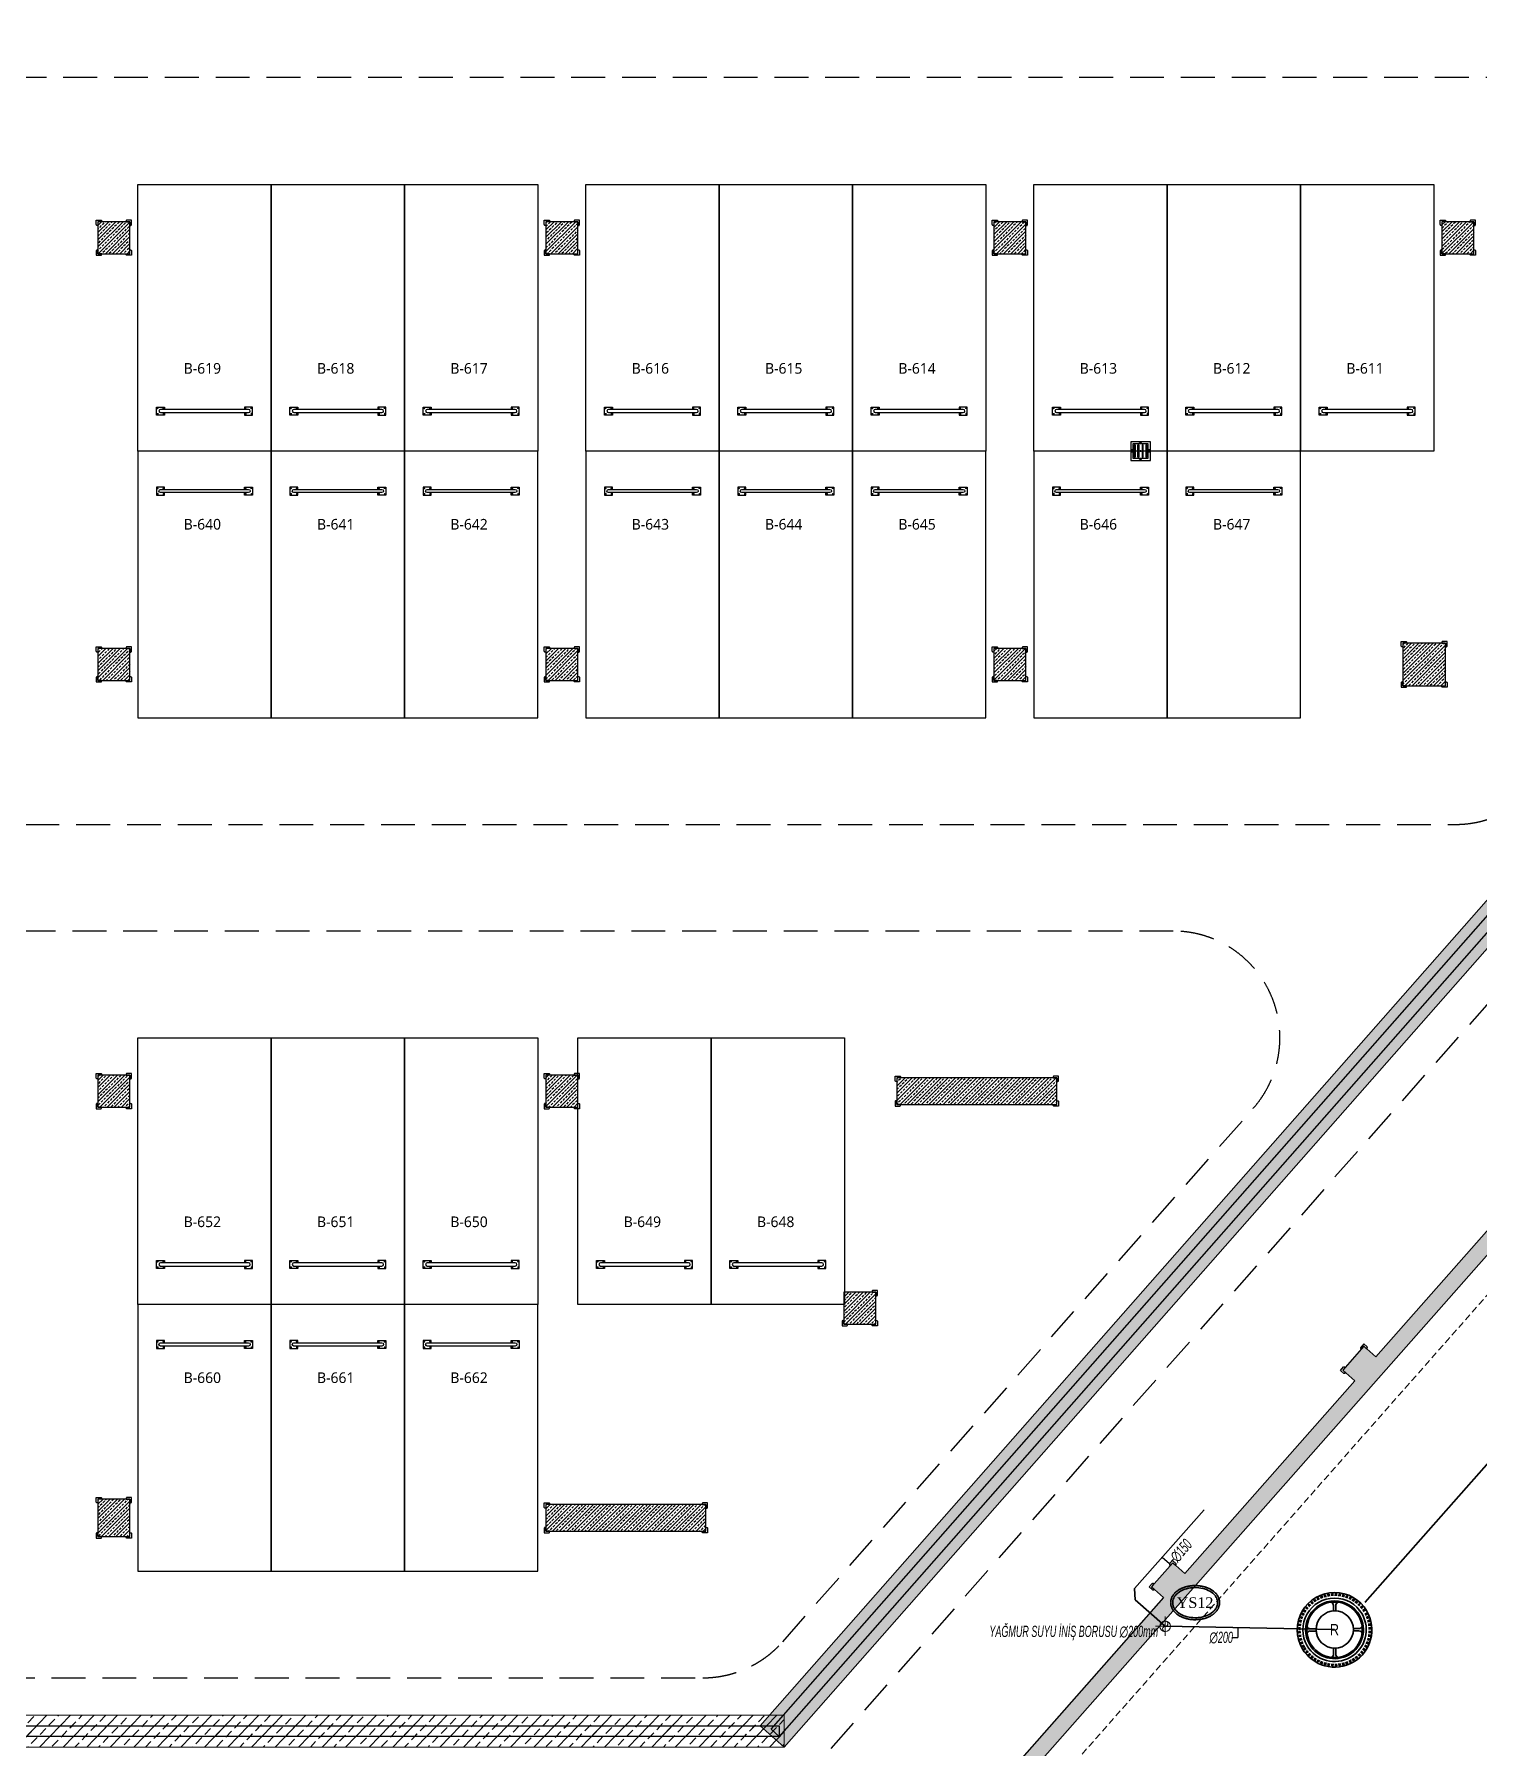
# Model space of a CAD drawing. Header units: millimetres. Extents: x -379292 to 1221486, y 92049 to 447512.
# Drawn here: x 129855 to 156938, y 108508 to 140632 of the extents above; entities that cross this region are included whole.
import ezdxf
from ezdxf.enums import TextEntityAlignment as Align
from ezdxf.lldxf.tags import DXFTag

# ---------------------------------------------------------------- set-up
doc = ezdxf.new("R2010")
doc.units = ezdxf.units.MM
doc.linetypes.add('HIDDEN', pattern=[9.525, 6.35, -3.175])
for name, color, linetype, lineweight in [('0-KRCN-SHT YAĞMURSUYUBORUSU-100', 3, 'PISSU_LINE50', 35), ('0-KRCN-SHT-KOLADI-YAZIYAĞMURSUYU', 4, 'Continuous', 35), ('0-KRCN-SHT-PİSSU-BORU', 220, 'PISSU_LINE50', 40), ('0-KRCN-SHT-ROGAR', 151, 'Continuous', 35), ('0-KRCN-SHT-YAZI-ÇAP-PİSSU', 41, 'Continuous', 30), ('06_FORMWORK HIDDEN', 252, 'HIDDEN2', 0), ('E_CT_KA', 4, 'Continuous', 9), ('XREF$0$05_RAIN PIPE', 3, 'Continuous', 9)]:
    doc.layers.add(name, color=color, linetype=linetype, lineweight=lineweight)
for name, color, linetype in [('04_RAIN INLET', 51, 'Continuous'), ('05_HATCH CONCRETE', 141, 'Continuous'), ('05_HATCH SOLID-2', 253, 'Continuous'), ('05_SYMBOL', 2, 'Continuous'), ('202-A-Y-MahalAd', 141, 'Continuous'), ('E_CT_ZA', 6, 'Continuous')]:
    doc.layers.add(name, color=color, linetype=linetype)
doc.styles.add('MUF', font='isocpeur.ttf')
doc.styles.get("Standard").update_dxf_attribs({"font": 'segoeuil.ttf'})
doc.styles.add('TROMANT', font='arial.ttf', dxfattribs={"width": 0.8})
doc.styles.add('YAZI', font='times.ttf')
doc.styles.add('ÇAP-2', font='ARIALNBI.TTF')
tags = doc.linetypes.add('HIDDEN2', pattern=[0.1875, 0.125, -0.0625]).pattern_tags.tags
tags[6:7] = [DXFTag(74, 4), DXFTag(75, 0), DXFTag(340, '0'), DXFTag(46, 0.0), DXFTag(50, 0.0), DXFTag(44, 0.0), DXFTag(45, 0.0)]
tags[4:5] = [DXFTag(74, 4), DXFTag(75, 0), DXFTag(340, '0'), DXFTag(46, 0.0), DXFTag(50, 0.0), DXFTag(44, 0.0), DXFTag(45, 0.0)]
doc.linetypes.add('PISSU_LINE50', pattern='A,50,-10,["C",MUF,S=10,R=0,X=1,Y=-5],0', length=60)
pattern_1 = [(225, (905000, -3e-07), (67.351921, -67.351921), []), (225, (904932.65, -3e-07), (67.351921, -67.351921), [47.625, -23.8125])]

# ---------------------------------------------------------------- blocks, each defined once
blk = doc.blocks.new('202_Vida')
at = {"color": 0, "linetype": 'ByBlock', "ltscale": 0.2}
for points in [[(1, 0), (-1, 0)], [(0, 1), (0, -1)]]:
    blk.add_lwpolyline(points, dxfattribs=at)
at = {"color": 0, "linetype": 'ByBlock'}
for radius in [0.42, 0.23, 0.155]:
    blk.add_circle((0, 0), radius, dxfattribs=at)
blk = doc.blocks.new('202_Stoper')
at = {"color": 0, "linetype": 'ByBlock'}
for points in [[(-750, -30), (-750, -75), (-900, -75), (-900, 75), (-750, 75), (-750, 30)], [(750, -30), (750, -75), (900, -75), (900, 75), (750, 75), (750, 30)]]:
    blk.add_lwpolyline(points, dxfattribs=at)
blk.add_lwpolyline([(825, -30, 1), (825, 30), (-825, 30, 1), (-825, -30)], format="xyb", close=True, dxfattribs=at)
at = {"color": 0, "linetype": 'ByBlock', "yscale": 10, "zscale": 10, "rotation": 180}
for p, xscale in [((-877, 53), -10), ((-772, 53), 10), ((772, 53), -10), ((877, 53), 10)]:
    blk.add_blockref('202_Vida', p, dxfattribs=dict(at, xscale=xscale))
at = {"color": 0, "linetype": 'ByBlock', "yscale": 10, "zscale": 10}
for p, xscale in [((-877, -52), 10), ((-772, -52), -10), ((772, -52), 10), ((877, -52), -10)]:
    blk.add_blockref('202_Vida', p, dxfattribs=dict(at, xscale=xscale))
blk = doc.blocks.new('202_Mahalblok')
at = {"color": 0, "linetype": 'ByBlock', "flags": 128}
blk.add_lwpolyline([(0, 0), (0, 5000), (2500, 5000), (2500, 0)], close=True, dxfattribs=at)
at = {"color": 252}
blk.add_blockref('202_Stoper', (1250, 750), dxfattribs=at)
at = {"color": 0, "linetype": 'ByBlock', "ltscale": 25}
blk.add_attdef('MAHALNO', text='', height=200, dxfattribs=at).set_placement((1209, 1390), align=Align.BOTTOM_CENTER)
blk = doc.blocks.new('202_Izgara')
at = {"color": 8, "ltscale": 25}
blk.add_circle((0, 0), 0.1, dxfattribs=at)
at = {"layer": '04_RAIN INLET', "color": 8}
for p, q in [((1.85, 1.75), (-1.85, 1.75)), ((-1.85, 1.75), (-1.85, -1.75)), ((1.45, 1.35), (-1.45, 1.35)), ((-1.45, 1.35), (-1.45, -1.35)), ((-1.2, 1.15), (-1.2, -1.15)), ((-1, 1.15), (-1.2, 1.15)), ((-1, 1.15), (-1, -1.15)), ((-0.5, -1.15), (-0.5, 1.15)), ((-0.5, 1.15), (-0.3, 1.15)), ((-0.3, 1.15), (-0.3, -1.15)), ((0.3, 1.15), (0.3, -1.15)), ((0.5, 1.15), (0.3, 1.15)), ((0.5, -1.15), (0.5, 1.15)), ((1, 1.15), (1, -1.15)), ((1.2, 1.15), (1, 1.15)), ((1.2, 1.15), (1.2, -1.15)), ((1.45, -1.35), (1.45, 1.35)), ((1.85, -1.75), (1.85, 1.75)), ((-1.85, -1.75), (1.85, -1.75)), ((-1.45, -1.35), (1.45, -1.35)), ((-1, -1.15), (-1.2, -1.15)), ((-0.5, -1.15), (-0.3, -1.15)), ((0.5, -1.15), (0.3, -1.15)), ((1.2, -1.15), (1, -1.15))]:
    blk.add_line(p, q, dxfattribs=at)
at = {"layer": '04_RAIN INLET', "color": 8, "ltscale": 50}
for p, q in [((-1.45, 0.2), (-1.65, 0.2)), ((0.2, 1.55), (-0.2, 1.55)), ((-0.2, 1.35), (-0.2, 1.55)), ((0.2, 1.35), (0.2, 1.55)), ((1.65, 0.2), (1.45, 0.2)), ((-1.45, -0.2), (-1.65, -0.2)), ((-0.2, -1.55), (-0.2, -1.35)), ((0.2, -1.55), (0.2, -1.35)), ((1.65, -0.2), (1.45, -0.2))]:
    blk.add_line(p, q, dxfattribs=at)
at = {"layer": '04_RAIN INLET', "color": 8, "ltscale": 50, "extrusion": (-2.89798e-21, 1.6744e-09, 1)}
for points in [[(-1.65, 0.2), (-1.65, -0.2)], [(1.65, -0.2), (1.65, 0.2)]]:
    blk.add_lwpolyline(points, dxfattribs=at)
at = {"layer": '04_RAIN INLET', "color": 8, "ltscale": 50, "extrusion": (-2.89798e-21, 1.6744e-09, 1), "elevation": 0}
blk.add_lwpolyline([(-0.2, -1.55), (0.2, -1.55)], dxfattribs=at)
blk = doc.blocks.new('bariyer')
at = {"color": 8, "ltscale": 25}
blk.add_lwpolyline([(0, -70), (15, -70, 0.414214), (30, -55), (30, 30), (-55, 30, 0.414214), (-70, 15), (-70, 0), (0, 0)], format="xyb", close=True, dxfattribs=at)
blk = doc.blocks.new('OtoParkBodrumKatMimari')
at = {"layer": '05_HATCH CONCRETE'}
h = blk.add_hatch(dxfattribs=at)
h.set_pattern_fill('ANSI33', color=8, scale=15, angle=180, style=0)
h.set_pattern_definition(pattern_1)
h.paths.add_polyline_path([(142600, 59700), (142800, 59700), (139870, 56381), (139645, 56579), (139248, 56130), (139473, 55931), (135668, 51620), (135443, 51819), (134848, 51144), (135073, 50945), (131506, 46904), (131281, 47103), (130884, 46653), (131109, 46455), (127899, 42818), (127674, 43017), (127277, 42567), (127502, 42369), (124481, 38946), (124256, 39145), (123859, 38695), (124084, 38496), (120848, 34830), (120623, 35029), (120028, 34354), (120253, 34155), (117433, 30962), (117209, 31160), (116812, 30710), (117036, 30512), (113992, 27063), (113767, 27262), (113370, 26812), (113595, 26613), (110386, 22977), (110161, 23176), (109764, 22726), (109989, 22527), (106786, 18899), (106561, 19097), (105965, 18422), (106190, 18224), (103361, 15019), (103136, 15217), (102739, 14767), (102964, 14569), (99777, 10958), (99552, 11156), (99155, 10707), (99380, 10508), (96303, 7022), (96078, 7220), (95615, 6696), (95840, 6497), (93887, 4285), (93662, 4484), (93265, 4034), (93490, 3836), (90240, 153), (90240, 300), (89640, 300), (89640, 0), (88400, 0), (88400, 300), (87800, 300), (87800, 0), (80000, 0), (80000, 300), (79400, 300), (79400, 0), (71600, 0), (71600, 300), (71000, 300), (71000, -300), (90240, -300), (143200, 59700), (143200, 67400), (142600, 67400), (142600, 66800), (142900, 66800), (142900, 64150), (142600, 64150), (142600, 63550), (142900, 63550), (142900, 60300), (142600, 60300)])
h = blk.add_hatch(dxfattribs=at)
h.set_pattern_fill('ANSI33', color=8, scale=15, angle=180, style=0)
h.set_pattern_definition(pattern_1)
h.paths.add_polyline_path([(80000, 36300), (79400, 36300), (79400, 35700), (80000, 35700)])
h = blk.add_hatch(dxfattribs=at)
h.set_pattern_fill('ANSI33', color=8, scale=15, angle=180, style=0)
h.set_pattern_definition(pattern_1)
h.paths.add_polyline_path([(88400, 36300), (87800, 36300), (87800, 35700), (88400, 35700)])
h = blk.add_hatch(dxfattribs=at)
h.set_pattern_fill('ANSI33', color=8, scale=15, angle=180, style=0)
h.set_pattern_definition(pattern_1)
h.paths.add_polyline_path([(96800, 36300), (96200, 36300), (96200, 35700), (96800, 35700)])
h = blk.add_hatch(dxfattribs=at)
h.set_pattern_fill('ANSI33', color=8, scale=15, angle=180, style=0)
h.set_pattern_definition(pattern_1)
h.paths.add_polyline_path([(105200, 36300), (104600, 36300), (104600, 35700), (105200, 35700)])
h = blk.add_hatch(dxfattribs=at)
h.set_pattern_fill('ANSI33', color=8, scale=15, angle=180, style=0)
h.set_pattern_definition(pattern_1)
h.paths.add_polyline_path([(80000, 28300), (79400, 28300), (79400, 27700), (80000, 27700)])
h = blk.add_hatch(dxfattribs=at)
h.set_pattern_fill('ANSI33', color=8, scale=15, angle=180, style=0)
h.set_pattern_definition(pattern_1)
h.paths.add_polyline_path([(88400, 28300), (87800, 28300), (87800, 27700), (88400, 27700)])
h = blk.add_hatch(dxfattribs=at)
h.set_pattern_fill('ANSI33', color=8, scale=15, angle=180, style=0)
h.set_pattern_definition(pattern_1)
h.paths.add_polyline_path([(96800, 28300), (96200, 28300), (96200, 27700), (96800, 27700)])
h = blk.add_hatch(dxfattribs=at)
h.set_pattern_fill('ANSI33', color=8, scale=15, angle=180, style=0)
h.set_pattern_definition(pattern_1)
h.paths.add_polyline_path([(104667, 28400), (103867, 28400), (103867, 27600), (104667, 27600)])
h = blk.add_hatch(dxfattribs=at)
h.set_pattern_fill('ANSI33', color=8, scale=15, angle=180, style=0)
h.set_pattern_definition(pattern_1)
h.paths.add_polyline_path([(80000, 20300), (79400, 20300), (79400, 19700), (80000, 19700)])
h = blk.add_hatch(dxfattribs=at)
h.set_pattern_fill('ANSI33', color=8, scale=15, angle=180, style=0)
h.set_pattern_definition(pattern_1)
h.paths.add_polyline_path([(88400, 20300), (87800, 20300), (87800, 19700), (88400, 19700)])
h = blk.add_hatch(dxfattribs=at)
h.set_pattern_fill('ANSI33', color=8, scale=15, angle=180, style=0)
h.set_pattern_definition(pattern_1)
h.paths.add_polyline_path([(97380, 20250), (94380, 20250), (94380, 19750), (97380, 19750)])
h = blk.add_hatch(dxfattribs=at)
h.set_pattern_fill('ANSI33', color=8, scale=15, angle=180, style=0)
h.set_pattern_definition(pattern_1)
h.paths.add_polyline_path([(93985, 16230), (93385, 16230), (93385, 15630), (93985, 15630)])
h = blk.add_hatch(dxfattribs=at)
h.set_pattern_fill('ANSI33', color=8, scale=15, angle=180, style=0)
h.set_pattern_definition(pattern_1)
h.paths.add_polyline_path([(80000, 12350), (79400, 12350), (79400, 11650), (80000, 11650)])
h = blk.add_hatch(dxfattribs=at)
h.set_pattern_fill('ANSI33', color=8, scale=15, angle=180, style=0)
h.set_pattern_definition(pattern_1)
h.paths.add_polyline_path([(90800, 12250), (87800, 12250), (87800, 11750), (90800, 11750)])
at = {"color": 5}
for points in [[(106190, 18224), (103361, 15019), (103136, 15217), (102739, 14767), (102964, 14569), (99777, 10958), (99552, 11156), (99155, 10707), (99380, 10508), (96303, 7022)], [(71000, -300), (90240, -300), (143200, 59700)]]:
    blk.add_lwpolyline(points, dxfattribs=at)
for points in [[(80000, 36300), (79400, 36300), (79400, 35700), (80000, 35700)], [(88400, 36300), (87800, 36300), (87800, 35700), (88400, 35700)], [(96800, 36300), (96200, 36300), (96200, 35700), (96800, 35700)], [(105200, 36300), (104600, 36300), (104600, 35700), (105200, 35700)], [(80000, 28300), (79400, 28300), (79400, 27700), (80000, 27700)], [(88400, 28300), (87800, 28300), (87800, 27700), (88400, 27700)], [(96800, 28300), (96200, 28300), (96200, 27700), (96800, 27700)], [(104667, 28400), (103867, 28400), (103867, 27600), (104667, 27600)], [(80000, 20300), (79400, 20300), (79400, 19700), (80000, 19700)], [(88400, 20300), (87800, 20300), (87800, 19700), (88400, 19700)], [(97380, 20250), (94380, 20250), (94380, 19750), (97380, 19750)], [(93985, 16230), (93385, 16230), (93385, 15630), (93985, 15630)], [(80000, 12350), (79400, 12350), (79400, 11650), (80000, 11650)], [(90800, 12250), (87800, 12250), (87800, 11750), (90800, 11750)]]:
    blk.add_lwpolyline(points, close=True, dxfattribs=at)
at = {"layer": '05_HATCH SOLID-2', "color": 251, "ltscale": 25}
blk.add_lwpolyline([(150500, -8770), (150500, 187430), (4700, 187430), (4700, 177600), (135600, 177600), (135600, 144600), (143200, 144600), (143200, 59700), (90240, -300), (70300, -300), (63119, 5881)], dxfattribs=at)
at = {"layer": '05_SYMBOL', "color": 252, "linetype": 'HIDDEN', "ltscale": 100}
blk.add_lwpolyline([(132000, 51725), (93143, 7677)], dxfattribs=at)
blk.add_lwpolyline([(48161, 25484, 0.179563), (49466, 25000), (104855, 25000, 0.215217), (106355, 25677), (115176, 35677, 0.645796), (113676, 39000), (37847, 39000, 0.695543), (36543, 35484), (48161, 25484)], format="xyb", dxfattribs=at)
blk.add_lwpolyline([(99562, 23000), (56437, 23000, 0.695543), (55132, 19484), (66750, 9484, 0.179563), (68055, 9000), (90741, 9000, 0.215217), (92240, 9677), (101062, 19677, 0.645796)], format="xyb", close=True, dxfattribs=at)
at = {"layer": '06_FORMWORK HIDDEN', "linetype": 'HIDDEN', "ltscale": 20}
blk.add_line((143700, 59511), (90466, -800), dxfattribs=at)
at = {"layer": '04_RAIN INLET', "xscale": 100, "yscale": 100, "zscale": 100, "rotation": 359.9999999845318}
blk.add_blockref('202_Izgara', (98950, 32000), dxfattribs=at)
at = {"layer": '05_SYMBOL', "color": 8, "xscale": -1}
for p in [(79400, 36300), (87800, 36300), (96200, 36300), (104600, 36300), (79400, 28300), (87800, 28300), (96200, 28300), (103867, 28400), (79400, 20300), (87800, 20300), (94380, 20250), (79400, 12350), (87800, 12250)]:
    blk.add_blockref('bariyer', p, dxfattribs=at)
at = {"layer": '05_SYMBOL', "color": 8}
for p in [(80000, 36300), (88400, 36300), (96800, 36300), (105200, 36300), (80000, 28300), (88400, 28300), (96800, 28300), (104667, 28400), (80000, 20300), (88400, 20300), (97380, 20250), (93985, 16230), (80000, 12350), (90800, 12250)]:
    blk.add_blockref('bariyer', p, dxfattribs=at)
for p, rotation in [((79400, 35700), 180), ((87800, 35700), 180), ((96200, 35700), 180), ((104600, 35700), 180), ((79400, 27700), 180), ((87800, 27700), 180), ((96200, 27700), 180), ((103867, 27600), 180), ((79400, 19700), 180), ((87800, 19700), 180), ((94380, 19750), 180), ((93385, 15630), 180), ((103136, 15217), 48.56632516036355), ((79400, 11650), 180), ((87800, 11750), 180), ((99552, 11156), 48.56632516036355)]:
    blk.add_blockref('bariyer', p, dxfattribs=dict(at, rotation=rotation))
at = {"layer": '05_SYMBOL', "color": 8, "xscale": -1}
for p, rotation in [((80000, 35700), 180), ((88400, 35700), 180), ((96800, 35700), 180), ((105200, 35700), 180), ((80000, 27700), 180), ((88400, 27700), 180), ((96800, 27700), 180), ((104667, 27600), 180), ((80000, 19700), 180), ((88400, 19700), 180), ((97380, 19750), 180), ((93985, 15630), 180), ((102739, 14767), 48.56632529242532), ((80000, 11650), 180), ((90800, 11750), 180), ((99155, 10707), 48.56632529242532)]:
    blk.add_blockref('bariyer', p, dxfattribs=dict(at, rotation=rotation))
at = {"layer": '202-A-Y-MahalAd', "color": 8, "ltscale": 25}
for p, values in [((80150, 32000), {'MAHALNO': 'B-619'}), ((82650, 32000), {'MAHALNO': 'B-618'}), ((85150, 32000), {'MAHALNO': 'B-617'}), ((88550, 32000), {'MAHALNO': 'B-616'}), ((91050, 32000), {'MAHALNO': 'B-615'}), ((93550, 32000), {'MAHALNO': 'B-614'}), ((96950, 32000), {'MAHALNO': 'B-613'}), ((99450, 32000), {'MAHALNO': 'B-612'}), ((101950, 32000), {'MAHALNO': 'B-611'}), ((80150, 16000), {'MAHALNO': 'B-652'}), ((82650, 16000), {'MAHALNO': 'B-651'}), ((85150, 16000), {'MAHALNO': 'B-650'}), ((88400, 16000), {'MAHALNO': 'B-649'}), ((90900, 16000), {'MAHALNO': 'B-648'})]:
    blk.add_blockref('202_Mahalblok', p, dxfattribs=at).add_auto_attribs(values)
ref = blk.add_blockref('202_Mahalblok', (80150, 32000), dxfattribs=dict(at, xscale=-1, rotation=180))
ref.add_attrib('MAHALNO', 'B-640', dxfattribs={"layer": '0', "color": 0, "linetype": 'ByBlock', "ltscale": 25, "height": 200}).set_placement((81359, 30467), align=Align.BOTTOM_CENTER)
ref = blk.add_blockref('202_Mahalblok', (82650, 32000), dxfattribs=dict(at, xscale=-1, rotation=180))
ref.add_attrib('MAHALNO', 'B-641', dxfattribs={"layer": '0', "color": 0, "linetype": 'ByBlock', "ltscale": 25, "height": 200}).set_placement((83859, 30467), align=Align.BOTTOM_CENTER)
ref = blk.add_blockref('202_Mahalblok', (85150, 32000), dxfattribs=dict(at, xscale=-1, rotation=180))
ref.add_attrib('MAHALNO', 'B-642', dxfattribs={"layer": '0', "color": 0, "linetype": 'ByBlock', "ltscale": 25, "height": 200}).set_placement((86359, 30467), align=Align.BOTTOM_CENTER)
ref = blk.add_blockref('202_Mahalblok', (88550, 32000), dxfattribs=dict(at, xscale=-1, rotation=180))
ref.add_attrib('MAHALNO', 'B-643', dxfattribs={"layer": '0', "color": 0, "linetype": 'ByBlock', "ltscale": 25, "height": 200}).set_placement((89759, 30467), align=Align.BOTTOM_CENTER)
ref = blk.add_blockref('202_Mahalblok', (91050, 32000), dxfattribs=dict(at, xscale=-1, rotation=180))
ref.add_attrib('MAHALNO', 'B-644', dxfattribs={"layer": '0', "color": 0, "linetype": 'ByBlock', "ltscale": 25, "height": 200}).set_placement((92259, 30467), align=Align.BOTTOM_CENTER)
ref = blk.add_blockref('202_Mahalblok', (93550, 32000), dxfattribs=dict(at, xscale=-1, rotation=180))
ref.add_attrib('MAHALNO', 'B-645', dxfattribs={"layer": '0', "color": 0, "linetype": 'ByBlock', "ltscale": 25, "height": 200}).set_placement((94759, 30467), align=Align.BOTTOM_CENTER)
ref = blk.add_blockref('202_Mahalblok', (96950, 32000), dxfattribs=dict(at, xscale=-1, rotation=180))
ref.add_attrib('MAHALNO', 'B-646', dxfattribs={"layer": '0', "color": 0, "linetype": 'ByBlock', "ltscale": 25, "height": 200}).set_placement((98159, 30467), align=Align.BOTTOM_CENTER)
ref = blk.add_blockref('202_Mahalblok', (99450, 32000), dxfattribs=dict(at, xscale=-1, rotation=180))
ref.add_attrib('MAHALNO', 'B-647', dxfattribs={"layer": '0', "color": 0, "linetype": 'ByBlock', "ltscale": 25, "height": 200}).set_placement((100659, 30467), align=Align.BOTTOM_CENTER)
ref = blk.add_blockref('202_Mahalblok', (80150, 16000), dxfattribs=dict(at, xscale=-1, rotation=180))
ref.add_attrib('MAHALNO', 'B-660', dxfattribs={"layer": '0', "color": 0, "linetype": 'ByBlock', "ltscale": 25, "height": 200}).set_placement((81359, 14467), align=Align.BOTTOM_CENTER)
ref = blk.add_blockref('202_Mahalblok', (82650, 16000), dxfattribs=dict(at, xscale=-1, rotation=180))
ref.add_attrib('MAHALNO', 'B-661', dxfattribs={"layer": '0', "color": 0, "linetype": 'ByBlock', "ltscale": 25, "height": 200}).set_placement((83859, 14467), align=Align.BOTTOM_CENTER)
ref = blk.add_blockref('202_Mahalblok', (85150, 16000), dxfattribs=dict(at, xscale=-1, rotation=180))
ref.add_attrib('MAHALNO', 'B-662', dxfattribs={"layer": '0', "color": 0, "linetype": 'ByBlock', "ltscale": 25, "height": 200}).set_placement((86359, 14467), align=Align.BOTTOM_CENTER)
blk = doc.blocks.new('*U679')
h = blk.add_hatch()
h.set_pattern_fill('ANSI33', color=0, scale=50, angle=1, style=0)
h.paths.add_polyline_path([(-9185, 200), (15863, 200), (15863, 0), (-9185, 0)])
at = {"color": 0}
blk.add_lwpolyline([(-9185, 200), (15863, 200), (15863, 0), (-9185, 0)], close=True, dxfattribs=at)
at = {"ltscale": 25, "flags": 1}
for tag, p in [('YUKSEKLIK', (-229, -149)), ('KALINLIK', (-229, -213))]:
    blk.add_attdef(tag, p, '', height=50, dxfattribs=at)
blk = doc.blocks.new('*U680')
h = blk.add_hatch()
h.set_pattern_fill('ANSI33', color=0, scale=50, angle=1, style=0)
h.paths.add_polyline_path([(-773, 200), (58857, 200), (58857, 0), (-773, 0)])
at = {"color": 0}
blk.add_lwpolyline([(-773, 200), (58857, 200), (58857, 0), (-773, 0)], close=True, dxfattribs=at)
at = {"ltscale": 25, "flags": 1}
for tag, p in [('YUKSEKLIK', (-229, -149)), ('KALINLIK', (-229, -213))]:
    blk.add_attdef(tag, p, '', height=50, dxfattribs=at)
blk = doc.blocks.new('*U717')
h = blk.add_hatch()
h.set_pattern_fill('ANSI33', color=0, scale=50, angle=1, style=0)
h.paths.add_polyline_path([(-9499, 600), (15713, 600), (15713, 0), (-9499, 0)])
at = {"color": 0}
blk.add_lwpolyline([(-9499, 600), (15713, 600), (15713, 0), (-9499, 0)], close=True, dxfattribs=at)
at = {"ltscale": 25, "flags": 1}
for tag, p in [('YUKSEKLIK', (-229, -149)), ('KALINLIK', (-229, -213))]:
    blk.add_attdef(tag, p, '', height=50, dxfattribs=at)
blk = doc.blocks.new('*U718')
h = blk.add_hatch()
h.set_pattern_fill('ANSI33', color=0, scale=50, angle=1, style=0)
h.paths.add_polyline_path([(-1015, 600), (58777, 600), (58777, 0), (-1015, 0)])
at = {"color": 0}
blk.add_lwpolyline([(-1015, 600), (58777, 600), (58777, 0), (-1015, 0)], close=True, dxfattribs=at)
at = {"ltscale": 25, "flags": 1}
for tag, p in [('YUKSEKLIK', (-229, -149)), ('KALINLIK', (-229, -213))]:
    blk.add_attdef(tag, p, '', height=50, dxfattribs=at)
blk = doc.blocks.new('A$C15ead506')
at = {"layer": 'E_CT_KA', "color": 6, "rotation": 48.64128047397736}
blk.add_blockref('*U718', (22637, 8164), dxfattribs=at)
at = {"layer": 'E_CT_KA', "color": 6}
blk.add_blockref('*U717', (6253, 7402), dxfattribs=at)
at = {"layer": 'E_CT_ZA', "color": 30, "rotation": 48.64128047397868}
blk.add_blockref('*U680', (22386, 8183), dxfattribs=at)
at = {"layer": 'E_CT_ZA', "color": 30}
blk.add_blockref('*U679', (6013, 7602), dxfattribs=at)
blk = doc.blocks.new('G$CD316F46C')
at = {"layer": '0-KRCN-SHT-ROGAR'}
for p, q in [((-13.2, 44), (-14.1, 46.9)), ((-11.7, 44.4), (-12.5, 47.4)), ((-8.6, 45.1), (-9.1, 48.1)), ((-7.1, 45.4), (-7.5, 48.4)), ((-3.9, 45.8), (-4.1, 48.8)), ((-2.3, 45.9), (-2.5, 48.9)), ((0.9, 45.9), (1, 48.9)), ((2.4, 45.8), (2.6, 48.8)), ((5.6, 45.5), (6, 48.5)), ((7.2, 45.3), (7.6, 48.3)), ((10.3, 44.7), (11, 47.6)), ((11.8, 44.3), (12.6, 47.2)), ((14.9, 43.3), (15.9, 46.2)), ((-40.1, 22.3), (-42.8, 23.8)), ((-39.1, 24.2), (-41.6, 25.7)), ((-38.2, 25.5), (-40.7, 27.1)), ((-36.4, 28.1), (-38.8, 29.9)), ((-35.4, 29.3), (-37.7, 31.2)), ((-33.3, 31.7), (-35.5, 33.8)), ((-32.2, 32.8), (-34.3, 35)), ((-29.8, 35), (-31.8, 37.3)), ((-28.6, 36), (-30.5, 38.3)), ((-26.1, 37.9), (-27.8, 40.4)), ((-24.8, 38.7), (-26.4, 41.3)), ((-22, 40.4), (-23.4, 43)), ((-20.6, 41.1), (-22, 43.8)), ((-17.7, 42.4), (-18.9, 45.2)), ((-16.3, 43), (-17.3, 45.8)), ((16.3, 42.8), (17.4, 45.6)), ((19.3, 41.5), (20.6, 44.2)), ((20.7, 40.8), (22, 43.5)), ((23.5, 39.2), (25, 41.8)), ((24.8, 38.4), (26.4, 40.9)), ((27.4, 36.6), (29.2, 38.9)), ((28.6, 35.6), (30.5, 37.9)), ((31, 33.5), (33.1, 35.7)), ((32.1, 32.4), (34.3, 34.5)), ((34.3, 30), (36.6, 32)), ((35.3, 28.8), (37.6, 30.7)), ((37.2, 26.2), (39.7, 28)), ((38.1, 25), (40.6, 26.6)), ((39.7, 22.2), (42.3, 23.6)), ((-45.7, 2.7), (-48.7, 2.8)), ((-45.6, 4.2), (-48.6, 4.5)), ((-45.2, 7.4), (-48.2, 7.9)), ((-44.9, 8.9), (-47.9, 9.5)), ((-44.2, 12.1), (-47.1, 12.8)), ((-43.8, 13.5), (-46.7, 14.4)), ((-42.8, 16.6), (-45.6, 17.7)), ((-42.2, 18), (-45, 19.2)), ((-40.8, 20.9), (-43.5, 22.3)), ((40.4, 20.8), (43.1, 22.2)), ((41.7, 17.9), (44.5, 19.1)), ((42.3, 16.5), (45.1, 17.5)), ((43.3, 13.4), (46.2, 14.3)), ((43.8, 11.9), (46.7, 12.7)), ((44.5, 8.8), (47.4, 9.3)), ((44.7, 7.3), (47.7, 7.7)), ((45.1, 4.1), (48.1, 4.3)), ((45.2, 2.5), (48.2, 2.7)), ((-45.7, -0.6), (-48.7, -0.6)), ((-45.7, -2.1), (-48.7, -2.3)), ((-45.4, -5.3), (-48.4, -5.7)), ((-45.1, -6.8), (-48.1, -7.3)), ((-44.5, -10), (-47.5, -10.7)), ((-44.1, -11.5), (-47, -12.3)), ((-43.2, -14.6), (-46, -15.5)), ((-42.7, -16), (-45.5, -17.1)), ((-41.4, -19), (-44.1, -20.2)), ((-40.7, -20.3), (-43.4, -21.7)), ((40.1, -20.5), (42.8, -21.9)), ((40.8, -19.1), (43.5, -20.4)), ((42.1, -16.1), (44.9, -17.2)), ((42.6, -14.7), (45.5, -15.7)), ((43.6, -11.6), (46.5, -12.4)), ((44, -10.1), (46.9, -10.8)), ((44.6, -7), (47.6, -7.5)), ((44.8, -5.4), (47.8, -5.8)), ((45.2, -0.7), (48.2, -0.8)), ((45.2, -2.2), (48.2, -2.4)), ((-39.1, -23.2), (-41.7, -24.7)), ((-38.3, -24.5), (-40.8, -26.1)), ((-36.5, -27.1), (-38.9, -28.9)), ((-35.5, -28.3), (-37.8, -30.2)), ((-33.4, -30.7), (-35.6, -32.8)), ((-32.3, -31.8), (-34.4, -34)), ((-29.9, -34), (-31.9, -36.3)), ((-28.8, -35), (-30.6, -37.4)), ((-26.2, -36.9), (-27.9, -39.4)), ((-24.9, -37.8), (-26.5, -40.3)), ((-22.1, -39.4), (-23.6, -42.1)), ((-20.8, -40.2), (-22.1, -42.8)), ((-17.8, -41.5), (-19, -44.3)), ((-16.4, -42.1), (-17.5, -44.9)), ((-13.4, -43.1), (-14.2, -46)), ((-11.9, -43.5), (-12.6, -46.4)), ((-8.7, -44.2), (-9.3, -47.2)), ((-7.2, -44.5), (-7.7, -47.5)), ((-4, -44.9), (-4.3, -47.9)), ((-2.5, -45), (-2.6, -48)), ((0.7, -45), (0.8, -48)), ((2.3, -45), (2.5, -48)), ((5.5, -44.7), (5.9, -47.7)), ((7, -44.5), (7.5, -47.4)), ((10.2, -43.8), (10.9, -46.8)), ((11.7, -43.5), (12.5, -46.4)), ((14.7, -42.5), (15.7, -45.3)), ((16.2, -42), (17.3, -44.8)), ((19.1, -40.7), (20.4, -43.4)), ((20.5, -40), (21.9, -42.7)), ((23.3, -38.4), (24.9, -41)), ((24.7, -37.6), (26.3, -40.1)), ((27.3, -35.8), (29.1, -38.2)), ((28.5, -34.8), (30.4, -37.1)), ((30.9, -32.7), (33, -34.9)), ((32, -31.6), (34.2, -33.7)), ((34.2, -29.3), (36.5, -31.2)), ((35.2, -28.1), (37.5, -30)), ((37.1, -25.5), (39.6, -27.2)), ((38, -24.2), (40.5, -25.8))]:
    blk.add_line(p, q, dxfattribs=at)
at = {"layer": '0-KRCN-SHT-ROGAR', "color": 120}
for p, q in [((-1.7, 24.9), (-1.7, 33.1)), ((1.4, 25), (1.4, 33.1)), ((-24.9, 2), (-32.9, 2)), ((24.9, 1.9), (32.4, 1.9)), ((-25, -1.1), (-32.9, -1.1)), ((25, -1.2), (32.4, -1.2)), ((-1.8, -24.9), (-1.8, -32.2)), ((1.3, -25), (1.3, -32.2))]:
    blk.add_line(p, q, dxfattribs=at)
blk.add_circle((0, 0), 25, dxfattribs=at)
at = {"layer": '0-KRCN-SHT-ROGAR'}
for radius, start, end in [(50, 329.911, 149.911), (48.5, 104.6265, 106.5734), (48.5, 98.6265, 100.5734), (48.5, 92.6265, 94.5734), (48.5, 86.6265, 88.5734), (48.5, 80.6265, 82.5734), (48.5, 74.6265, 76.5734), (48.5, 68.6265, 70.5734), (50, 149.911, 329.911), (48.5, 151.2486, 153.1955), (48.5, 146.6265, 148.5734), (48.5, 140.6265, 142.5734), (42.5, 329.911, 149.911), (48.5, 134.6265, 136.5734), (48.5, 128.6265, 130.5734), (48.5, 122.6265, 124.5734), (48.5, 116.6265, 118.5734), (48.5, 110.6265, 112.5734), (48.5, 62.6265, 64.5734), (48.5, 56.6265, 58.5734), (48.5, 50.6265, 52.5734), (48.5, 44.6265, 46.5734), (48.5, 38.6265, 40.5734), (48.5, 32.6265, 34.5734), (48.5, 26.6265, 28.5734), (48.5, 175.2486, 177.1955), (48.5, 169.2486, 171.1955), (48.5, 163.2486, 165.1955), (48.5, 157.2486, 159.1955), (42.5, 149.911, 329.911), (38.7, 149.911, 329.911), (37.2, 149.911, 329.911), (48.5, 20.6265, 22.5734), (48.5, 14.6265, 16.5734), (48.5, 8.6265, 10.5734), (48.5, 2.6265, 4.5734), (48.5, 181.2486, 183.1955), (48.5, 187.2486, 189.1955), (48.5, 193.2486, 195.1955), (48.5, 199.2486, 201.1955), (48.5, 205.2486, 207.1955), (48.5, 332.6265, 334.5734), (48.5, 338.6265, 340.5734), (48.5, 344.6265, 346.5734), (48.5, 350.6265, 352.5734), (48.5, 356.6265, 358.5734), (48.5, 211.2486, 213.1955), (48.5, 217.2486, 219.1955), (48.5, 223.2486, 225.1955), (48.5, 229.2486, 231.1955), (48.5, 235.2486, 237.1955), (48.5, 241.2486, 243.1955), (48.5, 247.2486, 249.1955), (48.5, 289.2486, 291.1955), (48.5, 295.2486, 297.1955), (48.5, 301.2486, 303.1955), (48.5, 307.2486, 309.1955), (48.5, 313.2486, 315.1955), (48.5, 319.2486, 321.1955), (48.5, 325.2486, 327.1955), (48.5, 253.2486, 255.1955), (48.5, 259.2486, 261.1955), (48.5, 265.2486, 267.1955), (48.5, 271.2486, 273.1955), (48.5, 277.2486, 279.1955), (48.5, 283.2486, 285.1955)]:
    blk.add_arc((-0.3, 0.4), radius, start, end, dxfattribs=at)
at = {"layer": '0-KRCN-SHT-ROGAR', "color": 120}
for centre, radius, start, end in [((-0.3, 0.4), 38.7, 329.911, 149.911), ((-0.3, 0.4), 37.2, 329.911, 149.911), ((-6.2, 33.1), 4.52, 359.911, 71.7708), ((5.9, 33), 4.52, 108.3327, 179.911), ((-32.9, 6.5), 4.52, 198.0512, 269.911), ((32.4, 6.4), 4.52, 269.911, 341.7708), ((-32.9, -5.6), 4.52, 89.911, 161.4893), ((32.4, -5.7), 4.52, 18.3327, 89.911), ((-6.3, -32.2), 4.52, 288.0512, 359.911), ((5.8, -32.2), 4.52, 179.911, 251.4893)]:
    blk.add_arc(centre, radius, start, end, dxfattribs=at)
blk = doc.blocks.new('XREF$0$YIB125')
at = {"layer": 'XREF$0$05_RAIN PIPE'}
for p, q in [((-112.5, 0), (112.5, 0)), ((0, 112.5), (0, -112.5)), ((0, 0), (0, 62.5))]:
    blk.add_line(p, q, dxfattribs=at)
blk.add_circle((0, 0), 62.5, dxfattribs=at)
for centre, start, end in [((0, 31.25), 90, 270), ((0, -31.25), 270, 90)]:
    blk.add_arc(centre, 31.25, start, end, dxfattribs=at)
blk = doc.blocks.new('G$CD1210CBB')
at = {"layer": 'XREF$0$05_RAIN PIPE', "xscale": -0.08000000000000002, "yscale": 0.08000000000000002, "zscale": 0.08000000000000002}
blk.add_blockref('XREF$0$YIB125', (-9, 0), dxfattribs=at)
blk = doc.blocks.new('A$Cbceac246')
at = {"layer": '0-KRCN-SHT YAĞMURSUYUBORUSU-100'}
for p, q in [((2984, 1185), (2853.7, 1037.4)), ((2855, 1016.2), (2853.7, 1037.4)), ((2855, 1016.2), (2911.2, 966.7)), ((2911.2, 966.7), (3228.5, 960.4))]:
    blk.add_line(p, q, dxfattribs=at)
at = {"layer": '0-KRCN-SHT-KOLADI-YAZIYAĞMURSUYU', "color": 2, "linetype": 'Continuous'}
for points, knots in [([(2921.4, 1011), (2921.4, 1010.8), (2921.4, 1009.9), (2921.5, 1008.5), (2921.8, 1007), (2922.1, 1005.5), (2922.4, 1004.1), (2923, 1002.6), (2923.6, 1001.1), (2924.1, 999.9), (2924.7, 998.8), (2925.3, 997.8), (2926.2, 996.4), (2927.3, 995), (2928.4, 993.7), (2929.7, 992.4), (2931, 991.1), (2932.6, 989.8), (2934.2, 988.5), (2935.9, 987.4), (2937.6, 986.4), (2939.3, 985.4), (2941, 984.6), (2942.8, 983.8), (2944.6, 983), (2946.5, 982.3), (2948.4, 981.7), (2950.7, 981.1), (2953.3, 980.4), (2956.3, 979.9), (2959.4, 979.4), (2962.1, 979.2), (2964.9, 979), (2967.6, 979), (2970.7, 979.1), (2973.8, 979.3), (2976.2, 979.6), (2978.6, 979.9), (2980.9, 980.4), (2983.9, 981.1), (2986.5, 981.8), (2988.7, 982.5), (2990.5, 983.2), (2992.4, 984), (2994.1, 984.8), (2995.8, 985.7), (2997.5, 986.7), (2999.1, 987.7), (3000.7, 988.8), (3001.8, 989.6), (3003, 990.6), (3004.2, 991.6), (3005.6, 993), (3006.6, 994.2), (3007.6, 995.4), (3008.5, 996.6), (3009.5, 998.1), (3010.2, 999.5), (3010.9, 1000.8), (3011.5, 1002.3), (3012.1, 1004), (3012.6, 1005.7), (3012.9, 1007.3), (3013.1, 1009), (3013.2, 1010.7), (3013.1, 1012.1), (3013, 1013.5), (3012.8, 1015.1), (3012.4, 1016.9), (3011.9, 1018.4), (3011.4, 1019.9), (3010.8, 1021.3), (3010, 1022.8), (3009.2, 1024.2), (3008.4, 1025.3), (3007.7, 1026.4), (3006.9, 1027.4), (3005.7, 1028.7), (3004.4, 1030), (3002.9, 1031.4), (3001.2, 1032.7), (2999.5, 1034), (2997.7, 1035.1), (2995.8, 1036.2), (2993.9, 1037.2), (2991.9, 1038.1), (2989.8, 1038.9), (2987.7, 1039.7), (2985.6, 1040.4), (2983.4, 1041), (2981.2, 1041.5), (2978.9, 1041.9), (2976.6, 1042.3), (2974.3, 1042.6), (2972, 1042.8), (2969.7, 1042.9), (2967.3, 1042.9), (2965, 1042.9), (2962.7, 1042.8), (2960.4, 1042.6), (2958.1, 1042.3), (2955.8, 1041.9), (2953.5, 1041.5), (2951.3, 1041), (2949.1, 1040.4), (2947, 1039.7), (2944.9, 1039), (2943, 1038.2), (2941.2, 1037.4), (2939.3, 1036.5), (2937.4, 1035.4), (2935.4, 1034.2), (2934, 1033.2), (2932.6, 1032.2), (2931.3, 1031.1), (2929.7, 1029.6), (2928.4, 1028.2), (2927.3, 1026.8), (2926.4, 1025.7), (2925.5, 1024.4), (2924.6, 1022.9), (2923.8, 1021.3), (2923.1, 1019.7), (2922.5, 1018), (2922.1, 1016.6), (2921.8, 1015.2), (2921.6, 1014), (2921.5, 1012.5), (2921.4, 1011.5), (2921.4, 1011)], [0, 0, 0, 0, 1.213393, 2.424731, 3.634899, 4.23988, 5.747854, 7.250616, 8.45036, 9.945499, 11.437135, 12.629243, 13.798133, 14.967487, 16.724402, 18.487549, 20.259158, 20.851938, 22.638147, 24.438355, 26.253745, 28.085062, 29.315033, 31.087836, 32.875439, 34.677188, 36.492212, 38.31946, 40.157727, 42.005688, 43.861689, 45.72323, 47.588513, 49.455685, 51.32287, 53.188197, 55.049829, 56.905238, 58.75253, 60.590234, 62.41697, 64.23149, 66.032702, 67.819704, 69.591161, 71.34787, 73.089893, 74.817612, 76.531756, 78.233427, 79.924117, 81.731887, 83.083349, 84.432203, 85.779805, 86.229051, 87.578464, 88.928884, 90.281448, 91.637578, 92.544576, 94.028807, 95.515086, 97.004987, 97.752009, 98.872791, 100.364346, 101.854398, 102.972015, 104.457375, 105.937166, 107.4132, 108.150387, 109.620499, 111.087894, 112.554447, 113.28797, 114.75558, 116.226469, 118.071935, 118.442214, 119.949008, 121.464895, 122.990853, 124.527619, 126.075699, 127.635384, 129.206763, 130.790449, 132.385639, 134.798636, 137.233957, 139.688759, 140.510874, 142.98603, 145.47066, 147.960441, 150.450946, 152.109582, 154.590556, 157.059241, 159.511881, 161.945025, 163.554876, 165.153439, 166.740617, 168.316109, 169.879765, 171.431605, 172.971836, 174.500865, 176.169212, 177.827074, 179.475797, 181.117169, 182.208516, 183.921005, 185.204671, 186.488807, 187.774709, 188.204048, 189.495096, 190.787871, 192.083344, 193.382693, 194.251852, 195.702571, 197.154698, 197.639423, 197.639423, 197.639423, 197.639423]), ([(2925.2, 1011), (2925.2, 1009.8), (2925.3, 1008.6), (2925.9, 1005.3), (2926.6, 1003.3), (2928.6, 999.5), (2929.9, 997.7), (2933.3, 994), (2935.5, 992.1), (2941.4, 988.3), (2945.3, 986.6), (2953.7, 984), (2958.2, 983.2), (2967.3, 982.6), (2971.9, 982.7), (2980.9, 984), (2985.2, 985.2), (2993.1, 988.3), (2996.7, 990.4), (3001.3, 994.1), (3002.7, 995.4), (3005.1, 998.3), (3006.2, 999.8), (3007.9, 1003.1), (3008.5, 1004.8), (3009.3, 1008.4), (3009.5, 1010.3), (3009.3, 1013.9), (3008.9, 1015.7), (3007.6, 1019.6), (3006.5, 1021.6), (3003.8, 1025.3), (3002.2, 1027), (2997.1, 1031.4), (2993, 1033.7), (2984, 1037.2), (2979, 1038.3), (2968.8, 1039.4), (2963.6, 1039.3), (2953.5, 1037.9), (2948.7, 1036.6), (2941.2, 1033.4), (2938.4, 1031.8), (2933.4, 1028), (2931.2, 1025.9), (2928.5, 1022.3), (2927.8, 1021), (2926.5, 1018.2), (2926, 1016.8), (2925.4, 1013.9), (2925.2, 1012.4), (2925.2, 1011)], [0, 0, 0, 0, 0.138649, 0.138649, 0.277299, 0.277299, 0.415948, 0.415948, 0.688121, 0.688121, 0.960294, 0.960294, 1.349663, 1.349663, 1.739033, 1.739033, 2.128402, 2.128402, 2.517772, 2.517772, 2.726912, 2.726912, 2.936053, 2.936053, 3.106711, 3.106711, 3.27737, 3.27737, 3.448028, 3.448028, 3.618687, 3.618687, 3.789345, 3.789345, 4.135575, 4.135575, 4.481804, 4.481804, 4.828034, 4.828034, 5.174263, 5.174263, 5.520493, 5.520493, 5.774104, 5.774104, 5.97328, 5.97328, 6.172456, 6.172456, 6.283185, 6.283185, 6.283185, 6.283185])]:
    blk.add_open_spline(points, degree=3, knots=knots, dxfattribs=at)
at = {"layer": '0-KRCN-SHT-PİSSU-BORU', "color": 5, "ltscale": 2}
blk.add_line((3286.3, 1012.1), (5232.5, 3217.2), dxfattribs=at)
at = {"layer": '0-KRCN-SHT-YAZI-ÇAP-PİSSU', "linetype": 'Continuous'}
for p, q in [((2905.6, 1096.2), (2919.3, 1084.2)), ((2905.6, 1096.2), (2919.3, 1084.2)), ((2926.7, 1092.6), (2919.3, 1084.2)), ((2926.7, 1092.6), (2919.3, 1084.2)), ((3047.5, 964), (3047.5, 945.8)), ((3047.5, 964), (3047.5, 945.8)), ((3036.3, 945.8), (3047.5, 945.8)), ((3036.3, 945.8), (3047.5, 945.8))]:
    blk.add_line(p, q, dxfattribs=at)
at = {"layer": '0-KRCN-SHT-PİSSU-BORU', "xscale": 2, "yscale": 2, "zscale": 2}
blk.add_blockref('G$CD1210CBB', (2929.2, 966.7), dxfattribs=at)
at = {"layer": '0-KRCN-SHT-ROGAR', "xscale": -1.4, "yscale": 1.4, "zscale": 1.4, "rotation": 180}
blk.add_blockref('G$CD316F46C', (3229.1, 960.6), dxfattribs=at)
at = {"layer": '0-KRCN-SHT-KOLADI-YAZIYAĞMURSUYU', "color": 2, "style": 'YAZI'}
blk.add_text('YS12', height=20, dxfattribs=at).set_placement((2967.2, 1011), align=Align.MIDDLE)
at = {"layer": '0-KRCN-SHT-KOLADI-YAZIYAĞMURSUYU', "linetype": 'Continuous', "style": 'ÇAP-2', "width": 0.7}
blk.add_text('YAĞMUR SUYU İNİŞ BORUSU ∅200mm', height=21, dxfattribs=at).set_placement((2581.6, 946.6))
at = {"layer": '0-KRCN-SHT-ROGAR', "style": 'TROMANT', "width": 0.8}
blk.add_text('R', height=21, dxfattribs=at).set_placement((3228.5, 960.4), align=Align.MIDDLE)
at = {"layer": '0-KRCN-SHT-YAZI-ÇAP-PİSSU', "linetype": 'Continuous', "style": 'ÇAP-2', "width": 0.7}
for s, rotation, p in [('∅150', 48.5663, (2926.2, 1092.4)), ('∅200', 0, (2994.1, 946))]:
    blk.add_text(s, height=21, rotation=rotation, dxfattribs=at).set_placement(p, align=Align.MIDDLE_LEFT)

msp = doc.modelspace()

# ---------------------------------------------------------------- block references
at = {"color": 8}
msp.add_blockref('OtoParkBodrumKatMimari', (51648, 100818.8), dxfattribs=at)

# ---------------------------------------------------------------- next in the draw order: block references
at = {"color": 30, "xscale": 10, "yscale": 10, "zscale": 10}
msp.add_blockref('A$Cbceac246', (121948, 101118.8), dxfattribs=at)
at = {"color": 30}
msp.add_blockref('A$C15ead506', (121948, 101118.8), dxfattribs=at)

doc.saveas('drawing.dxf')
